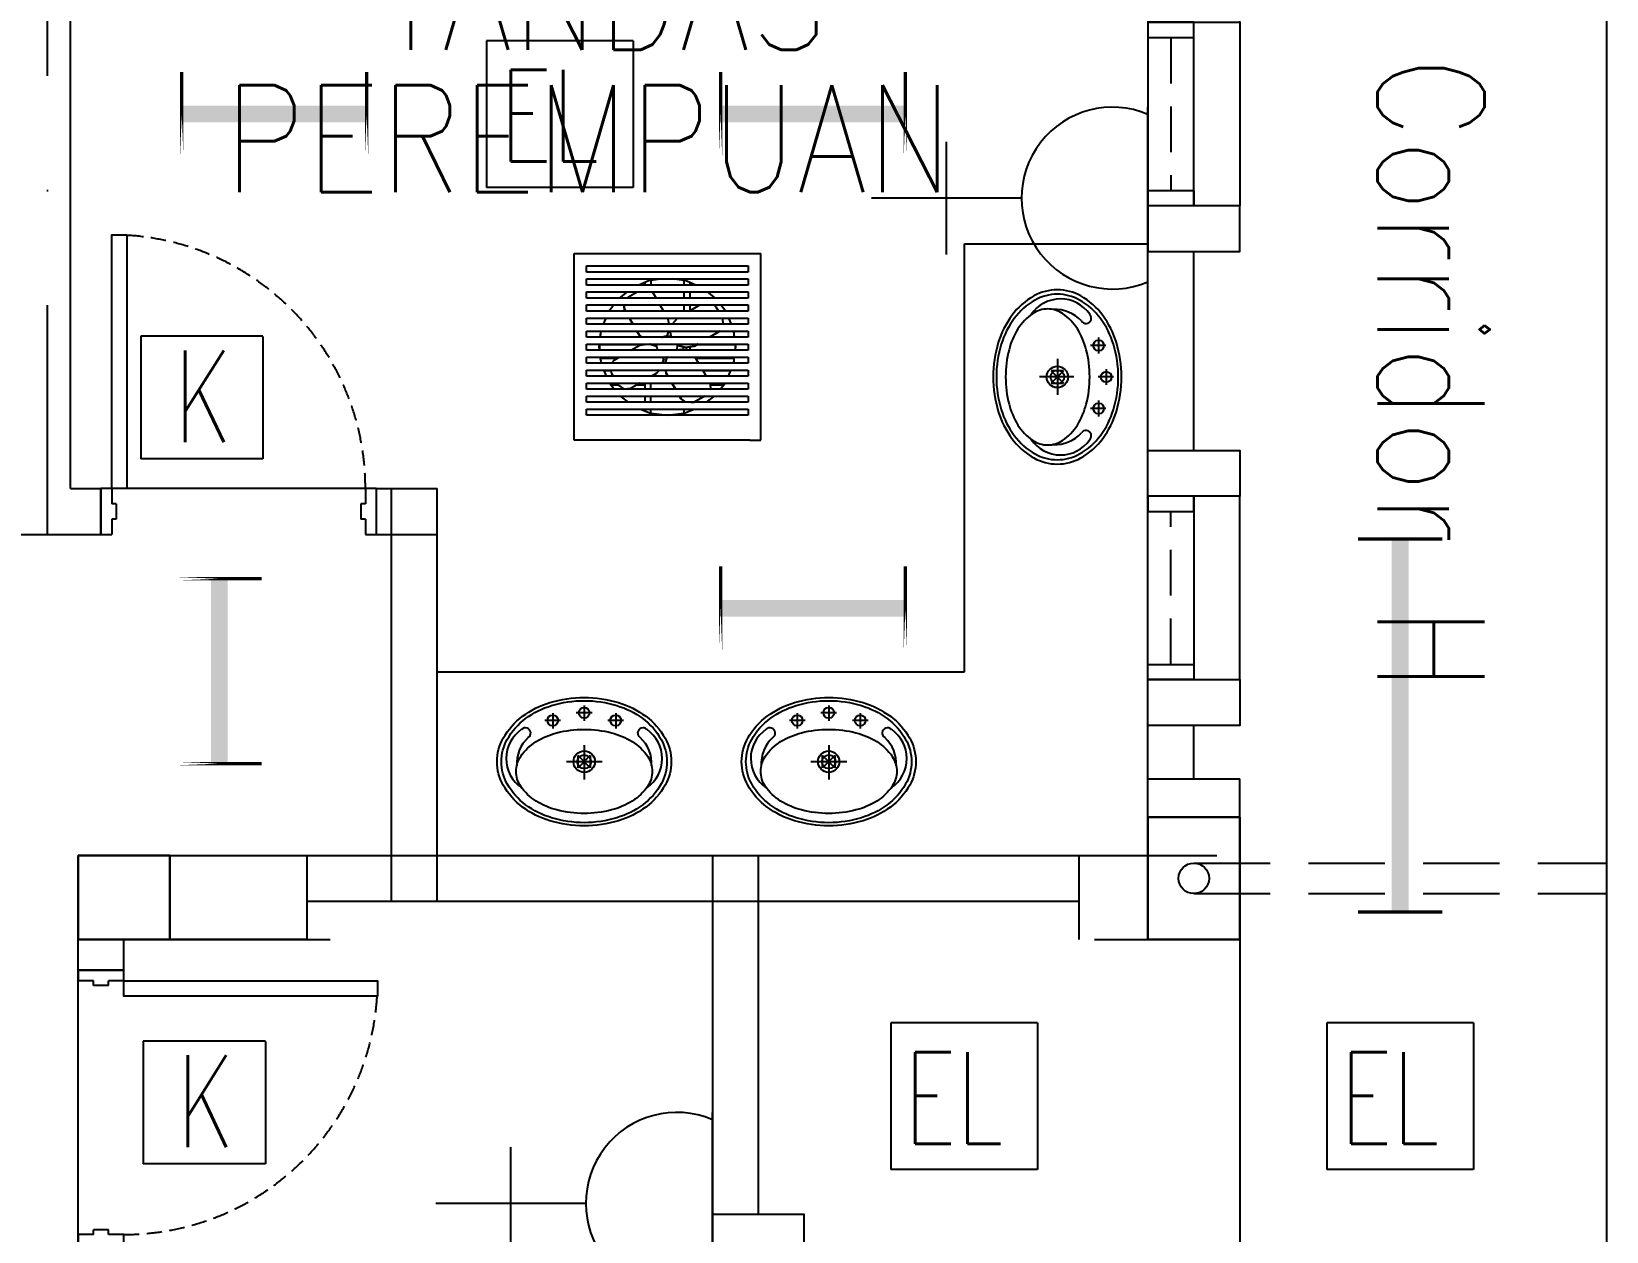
# Model space of a CAD drawing. Header units: inches. Extents: x 16928 to 514628, y -1471 to 241387.
# Drawn here: x 66911 to 72064, y 31530 to 35455 of the extents above; entities that cross this region are included whole.
import ezdxf
from ezdxf.enums import TextEntityAlignment as Align

# ---------------------------------------------------------------- set-up
doc = ezdxf.new("R2010")
doc.units = ezdxf.units.IN
doc.header["$MEASUREMENT"] = 0
for name, pattern in [('CENTER2', [1.125, 0.75, -0.125, 0.125, -0.125]), ('DASHDOT', [1, 0.5, -0.25, 0, -0.25]), ('DASHED', [0.75, 0.5, -0.25]), ('HIDDEN', [0.375, 0.25, -0.125])]:
    doc.linetypes.add(name, pattern=pattern)
doc.layers.add('COLUMN', color=8, linetype='Continuous', lineweight=30)
doc.layers.add('t3', color=8, linetype='Continuous', lineweight=25)
for name, color, linetype in [('DOOR', 2, 'Continuous'), ('DOWNPIPE', 8, 'Continuous'), ('dxt_text', 4, 'Continuous'), ('Edges', 7, 'Continuous'), ('ELECT', 6, 'Continuous'), ('FITTING', 8, 'Continuous'), ('GRID', 8, 'CENTER2'), ('LW', 2, 'Continuous'), ('LWALL', 8, 'Continuous'), ('ORIGIN', 8, 'Continuous'), ('SAN', 8, 'Continuous'), ('TB', 8, 'Continuous'), ('WALL', 1, 'Continuous'), ('WIN', 9, 'Continuous')]:
    doc.layers.add(name, color=color, linetype=linetype)
doc.styles.add('LAILA', font='romans.shx', dxfattribs={"width": 0.85})
doc.styles.add('ROMANS', font='ROMANS', dxfattribs={"width": 0.7})

# ---------------------------------------------------------------- blocks, each defined once
blk = doc.blocks.new('Dp900')
at = {"layer": 'DOOR', "color": 4}
for p, q in [((35, 150), (0, 150)), ((35, 150), (35, 100)), ((900, 150), (865, 150)), ((865, 150), (865, 100)), ((50, 100), (35, 100)), ((50, 100), (50, 50)), ((850, 100), (850, 50)), ((865, 100), (850, 100)), ((0, 0), (35, 0)), ((50, 50), (35, 50)), ((35, 50), (35, 0)), ((865, 50), (850, 50)), ((865, 50), (865, 0)), ((865, 0), (900, 0))]:
    blk.add_line(p, q, dxfattribs=at)
at = {"layer": 'DOOR', "color": 1}
for p, q in [((0, 150), (0, 0)), ((0, 150), (0, 0)), ((900, 150), (900, 0)), ((900, 150), (900, 0))]:
    blk.add_line(p, q, dxfattribs=at)
at = {"layer": 'DOOR'}
blk.add_lwpolyline([(35, 150), (35, 980), (85, 980), (85, 150)], close=True, dxfattribs=at)
at = {"layer": 'DOOR', "color": 9, "linetype": 'DASHED', "ltscale": 100}
blk.add_arc((35, 150), 830, 360, 86.5464, dxfattribs=at)
blk = doc.blocks.new('W22')
at = {"layer": 'LW', "color": 2}
blk.add_line((-2456199, -908620.8), (-2456199, -908020.8), dxfattribs=at)
at = {"layer": 'WALL'}
for points in [[(-2456499, -908020.8), (-2456499, -907870.8), (-2456199, -907870.8), (-2456199, -908020.8)], [(-2456499, -908770.8), (-2456499, -908620.8), (-2456199, -908620.8), (-2456199, -908770.8)]]:
    blk.add_lwpolyline(points, close=True, dxfattribs=at)
at = {"layer": 'WIN', "linetype": 'HIDDEN', "ltscale": 600}
blk.add_line((-2456424, -908570.8), (-2456424, -908070.8), dxfattribs=at)
at = {"layer": 'WIN'}
blk.add_line((-2456499, -908570.8), (-2456349, -908570.8), dxfattribs=at)
blk.add_lwpolyline([(-2456349, -908020.8), (-2456349, -908620.8), (-2456499, -908620.8), (-2456499, -908020.8)], dxfattribs=at)
blk.add_lwpolyline([(-2456349, -908070.8), (-2456349, -908020.8), (-2456499, -908020.8), (-2456499, -908070.8)], close=True, dxfattribs=at)
blk = doc.blocks.new('ZPO')
at = {"layer": 'ORIGIN'}
for p, q in [((-20, 20), (-20, -20)), ((-20, 20), (20, -20)), ((-20, -20), (20, 20)), ((20, -20), (20, 20))]:
    blk.add_line(p, q, dxfattribs=at)
blk = doc.blocks.new('1 X 8W EL')
at = {"layer": 'ELECT', "color": 6}
for p, q in [((-240, 240), (-240, -240)), ((240, 240), (-240, 240)), ((240, 240), (240, -240)), ((240, -240), (-240, -240))]:
    blk.add_line(p, q, dxfattribs=at)
at = {"layer": 'ELECT', "color": 6, "style": 'ROMANS', "width": 0.7}
blk.add_text('EL', height=300, dxfattribs=at).set_placement((-196.2, -155.6))
blk = doc.blocks.new('YBC 1X36')
at = {"layer": 'FITTING', "color": 3}
for points, const_width in [([(-610, 137.6), (-610, -137.6)], 10.9), ([(610, 137.6), (610, -137.6)], 10.9), ([(-610, 0), (610, 0)], 54.6)]:
    blk.add_lwpolyline(points, dxfattribs=dict(at, const_width=const_width))
blk = doc.blocks.new('YBC 1X18')
at = {"layer": 'FITTING', "color": 3, "const_width": 10.9}
for points in [[(-305, -137.6), (-305, 137.6)], [(299.7, -137.6), (299.7, 137.6)]]:
    blk.add_lwpolyline(points, close=True, dxfattribs=at)
at = {"layer": 'FITTING', "color": 3, "const_width": 54.6}
blk.add_lwpolyline([(305, 0), (-305, 0)], dxfattribs=at)
blk = doc.blocks.new('1 X 8W KELUAR')
at = {"layer": 'ELECT', "color": 5}
for p, q in [((-160, 161), (-160, -240)), ((240, 161), (-160, 161)), ((240, 160), (240, -240)), ((240, -240), (-160, -240))]:
    blk.add_line(p, q, dxfattribs=at)
at = {"layer": 'ELECT', "color": 5, "style": 'ROMANS', "width": 0.7}
blk.add_text('K', height=300, dxfattribs=at).set_placement((-50.3, -185.3))
blk = doc.blocks.new('Exhaust Fan 8-Inch fr')
at = {"layer": 'Edges'}
for p, q in [((-5.906, 7.267), (5.906, 7.267)), ((-5.906, -4.544), (-5.906, 7.267)), ((5.906, -4.544), (5.906, 7.267)), ((-5.118, 6.081), (-5.118, 6.475)), ((-5.118, 6.475), (5.118, 6.475)), ((5.118, 6.081), (-5.118, 6.081)), ((5.118, 6.475), (5.118, 6.081)), ((-5.118, 5.258), (-5.118, 5.651)), ((-5.118, 5.651), (-0.309, 5.651)), ((-1.813, 5.258), (-5.118, 5.258)), ((-1.427, 5.418), (-1.813, 5.258)), ((-1.427, 5.258), (-1.813, 5.258)), ((-1.121, 5.545), (-1.427, 5.418)), ((-1.427, 5.418), (-1.427, 5.258)), ((-1.034, 5.258), (-1.427, 5.258)), ((-1.034, 5.556), (-1.121, 5.545)), ((-0.309, 5.651), (-1.034, 5.556)), ((-1.034, 5.556), (-1.034, 5.258)), ((1.034, 5.258), (-1.034, 5.258)), ((-0.309, 5.651), (0.309, 5.651)), ((1.034, 5.556), (0.309, 5.651)), ((0.309, 5.651), (5.118, 5.651)), ((1.034, 5.556), (1.034, 5.258)), ((1.121, 5.545), (1.034, 5.556)), ((1.427, 5.258), (1.034, 5.258)), ((1.427, 5.418), (1.121, 5.545)), ((1.427, 5.418), (1.427, 5.258)), ((1.813, 5.258), (1.427, 5.418)), ((1.813, 5.258), (1.427, 5.258)), ((5.118, 5.258), (1.813, 5.258)), ((5.118, 5.651), (5.118, 5.258)), ((-5.118, 4.434), (-5.118, 4.828)), ((-5.118, 4.828), (-2.535, 4.828)), ((-3.049, 4.434), (-5.118, 4.434)), ((-5.118, 3.611), (-5.118, 4.004)), ((-5.118, 4.004), (-3.384, 4.004)), ((-3.384, 4.004), (-3.686, 3.611)), ((-3.384, 4.004), (-2.749, 4.004)), ((-2.535, 4.828), (-3.049, 4.434)), ((-2.516, 4.434), (-3.049, 4.434)), ((-2.711, 3.714), (-2.749, 4.004)), ((-2.749, 4.004), (-2.736, 4.004)), ((-2.699, 3.72), (-2.736, 4.004)), ((-2.736, 4.004), (-0.467, 4.004)), ((-2.535, 4.828), (-1.91, 4.828)), ((-2.516, 4.434), (-2.464, 4.508)), ((-2.509, 4.434), (-2.516, 4.434)), ((-2.509, 4.434), (-2.452, 4.515)), ((-0.715, 4.434), (-2.509, 4.434)), ((-2.452, 4.515), (-2.464, 4.508)), ((-2.452, 4.515), (-1.91, 4.828)), ((-1.91, 4.828), (-0.993, 4.828)), ((-0.902, 4.758), (-0.993, 4.828)), ((-0.993, 4.828), (1.034, 4.828)), ((-0.902, 4.758), (-0.715, 4.434)), ((1.034, 4.434), (-0.715, 4.434)), ((-0.467, 4.004), (-0.24, 3.611)), ((-0.467, 4.004), (1.034, 4.004)), ((1.034, 4.828), (1.034, 4.434)), ((1.034, 4.828), (1.427, 4.828)), ((1.427, 4.434), (1.034, 4.434)), ((1.034, 4.004), (1.034, 3.611)), ((1.034, 4.004), (1.427, 4.004)), ((1.427, 4.828), (1.427, 4.434)), ((1.427, 4.828), (2.535, 4.828)), ((3.049, 4.434), (1.427, 4.434)), ((1.427, 4.004), (1.427, 3.644)), ((1.427, 3.644), (2.052, 4.004)), ((1.427, 4.004), (2.052, 4.004)), ((2.052, 4.004), (2.917, 4.004)), ((3.049, 4.434), (2.535, 4.828)), ((2.535, 4.828), (5.118, 4.828)), ((2.917, 4.004), (3.078, 3.892)), ((2.917, 4.004), (3.384, 4.004)), ((5.118, 4.434), (3.049, 4.434)), ((3.686, 3.611), (3.384, 4.004)), ((3.384, 4.004), (5.118, 4.004)), ((5.118, 4.828), (5.118, 4.434)), ((5.118, 4.004), (5.118, 3.611)), ((-3.686, 3.611), (-5.118, 3.611)), ((-5.118, 2.787), (-5.118, 3.181)), ((-5.118, 3.181), (-3.894, 3.181)), ((-3.894, 3.181), (-4.057, 2.787)), ((-3.894, 3.181), (-2.403, 3.181)), ((-2.652, 3.611), (-3.686, 3.611)), ((-2.699, 3.72), (-2.711, 3.714)), ((-2.652, 3.611), (-2.711, 3.714)), ((-2.636, 3.611), (-2.699, 3.72)), ((-2.636, 3.611), (-2.652, 3.611)), ((-0.24, 3.611), (-2.636, 3.611)), ((-2.176, 2.787), (-2.403, 3.181)), ((-2.403, 3.181), (-2.388, 3.181)), ((-2.16, 2.787), (-2.388, 3.181)), ((-2.388, 3.181), (0.009, 3.181)), ((1.034, 3.611), (-0.24, 3.611)), ((0.009, 3.181), (0.04, 3.126)), ((0.009, 3.181), (0.639, 3.181)), ((0.04, 3.126), (0.098, 2.787)), ((0.639, 3.181), (0.313, 2.787)), ((0.639, 3.181), (3.488, 3.181)), ((1.37, 3.611), (1.034, 3.611)), ((1.37, 3.611), (1.427, 3.644)), ((3.24, 3.611), (1.37, 3.611)), ((3.078, 3.892), (3.24, 3.611)), ((3.686, 3.611), (3.24, 3.611)), ((3.488, 3.181), (3.505, 3.152)), ((3.488, 3.181), (3.894, 3.181)), ((3.537, 2.787), (3.505, 3.152)), ((3.505, 3.152), (3.512, 3.141)), ((3.543, 2.787), (3.512, 3.141)), ((5.118, 3.611), (3.686, 3.611)), ((4.057, 2.787), (3.894, 3.181)), ((3.894, 3.181), (5.118, 3.181)), ((5.118, 3.181), (5.118, 2.787)), ((-4.057, 2.787), (-5.118, 2.787)), ((-5.118, 1.964), (-5.118, 2.357)), ((-5.118, 2.357), (-4.2, 2.357)), ((-4.224, 2.174), (-4.251, 1.964)), ((-4.2, 2.357), (-4.224, 2.174)), ((-4.224, 1.964), (-4.224, 2.174)), ((-4.2, 2.357), (-1.928, 2.357)), ((-2.176, 2.787), (-4.057, 2.787)), ((-2.16, 2.787), (-2.176, 2.787)), ((0.098, 2.787), (-2.16, 2.787)), ((-1.769, 2.082), (-1.928, 2.357)), ((-1.928, 2.357), (-1.912, 2.357)), ((-1.757, 2.089), (-1.912, 2.357)), ((-1.912, 2.357), (0.067, 2.357)), ((-1.757, 2.089), (-1.769, 2.082)), ((-1.769, 2.082), (-1.626, 1.964)), ((-1.757, 2.089), (-1.606, 1.964)), ((-0.328, 1.979), (-0.169, 2.039)), ((-0.169, 2.039), (-0.052, 2.051)), ((-0.001, 2.105), (-0.052, 2.051)), ((-0.052, 2.051), (-0.001, 2.056)), ((0.067, 2.357), (-0.001, 2.105)), ((-0.001, 2.056), (0.167, 2.029)), ((0.067, 2.357), (0.195, 2.357)), ((0.313, 2.787), (0.098, 2.787)), ((0.167, 2.029), (0.249, 1.993)), ((0.195, 2.357), (0.177, 2.292)), ((0.177, 2.292), (0.249, 1.993)), ((0.195, 2.357), (3.334, 2.357)), ((3.537, 2.787), (0.313, 2.787)), ((3.321, 2.341), (2.667, 1.964)), ((3.328, 2.33), (2.695, 1.964)), ((3.321, 2.341), (3.334, 2.357)), ((3.321, 2.341), (3.328, 2.33)), ((3.328, 2.33), (3.35, 2.357)), ((3.334, 2.357), (3.35, 2.357)), ((3.35, 2.357), (4.2, 2.357)), ((3.543, 2.787), (3.537, 2.787)), ((4.057, 2.787), (3.543, 2.787)), ((5.118, 2.787), (4.057, 2.787)), ((4.201, 2.343), (4.2, 2.357)), ((4.2, 2.357), (5.118, 2.357)), ((4.201, 2.343), (4.201, 2.334)), ((4.251, 1.964), (4.201, 2.334)), ((4.201, 2.334), (4.201, 1.964)), ((5.118, 2.357), (5.118, 1.964)), ((-4.251, 1.964), (-5.118, 1.964)), ((-5.118, 1.14), (-5.118, 1.534)), ((-5.118, 1.534), (-4.308, 1.534)), ((-4.302, 1.14), (-5.118, 1.14)), ((-4.308, 1.534), (-4.331, 1.361)), ((-4.331, 1.361), (-4.302, 1.14)), ((-4.308, 1.534), (-4.291, 1.534)), ((-4.291, 1.14), (-4.302, 1.14)), ((-4.291, 1.534), (-4.291, 1.14)), ((-4.291, 1.534), (-4.224, 1.534)), ((-2.3, 1.14), (-4.291, 1.14)), ((-4.224, 1.964), (-4.251, 1.964)), ((-1.626, 1.964), (-4.224, 1.964)), ((-4.224, 1.534), (-4.224, 1.515)), ((-4.224, 1.534), (-1.427, 1.534)), ((-4.224, 1.515), (-1.431, 1.515)), ((-2.3, 1.14), (-1.742, 1.462)), ((-0.606, 1.14), (-2.3, 1.14)), ((-1.742, 1.462), (-1.431, 1.515)), ((-1.606, 1.964), (-1.626, 1.964)), ((-0.349, 1.964), (-1.606, 1.964)), ((-1.431, 1.515), (-1.427, 1.516)), ((-1.427, 1.534), (-1.427, 1.516)), ((-1.427, 1.516), (-1.32, 1.534)), ((-1.427, 1.534), (-1.32, 1.534)), ((-1.32, 1.534), (-1.142, 1.534)), ((-1.142, 1.534), (-1.099, 1.522)), ((-1.142, 1.534), (-1.097, 1.534)), ((-1.097, 1.534), (-1.099, 1.522)), ((-1.099, 1.522), (-0.72, 1.422)), ((-1.097, 1.534), (-0.651, 1.534)), ((-0.72, 1.422), (-0.662, 1.366)), ((-0.668, 1.427), (-0.651, 1.534)), ((-0.662, 1.366), (-0.668, 1.427)), ((-0.651, 1.258), (-0.662, 1.366)), ((-0.651, 1.534), (0.614, 1.534)), ((-0.606, 1.14), (-0.651, 1.258)), ((0.566, 1.14), (-0.606, 1.14)), ((-0.349, 1.964), (-0.328, 1.979)), ((0.313, 1.964), (-0.349, 1.964)), ((0.249, 1.993), (0.313, 1.964)), ((2.667, 1.964), (0.313, 1.964)), ((0.602, 1.221), (0.566, 1.14)), ((0.621, 1.14), (0.566, 1.14)), ((0.629, 1.389), (0.602, 1.221)), ((0.614, 1.534), (0.619, 1.487)), ((0.614, 1.534), (1.923, 1.534)), ((0.668, 1.44), (0.619, 1.487)), ((0.619, 1.487), (0.62, 1.481)), ((0.675, 1.428), (0.62, 1.481)), ((0.62, 1.481), (0.629, 1.389)), ((0.839, 1.193), (0.621, 1.14)), ((1.033, 1.14), (0.621, 1.14)), ((1.159, 1.309), (0.668, 1.44)), ((0.668, 1.44), (0.675, 1.428)), ((1.019, 1.337), (0.675, 1.428)), ((0.994, 1.151), (0.839, 1.193)), ((0.994, 1.151), (1.019, 1.337)), ((1.033, 1.14), (0.994, 1.151)), ((1.166, 1.297), (1.019, 1.337)), ((1.201, 1.14), (1.033, 1.14)), ((1.69, 1.399), (1.159, 1.309)), ((1.159, 1.309), (1.166, 1.297)), ((1.223, 1.307), (1.166, 1.297)), ((1.223, 1.307), (1.201, 1.14)), ((1.427, 1.14), (1.201, 1.14)), ((1.427, 1.342), (1.223, 1.307)), ((1.697, 1.388), (1.427, 1.342)), ((1.427, 1.342), (1.427, 1.14)), ((4.291, 1.14), (1.427, 1.14)), ((1.923, 1.534), (1.69, 1.399)), ((1.69, 1.399), (1.697, 1.388)), ((1.917, 1.515), (1.697, 1.388)), ((1.95, 1.534), (1.917, 1.515)), ((1.917, 1.515), (4.201, 1.515)), ((1.923, 1.534), (1.95, 1.534)), ((1.95, 1.534), (4.201, 1.534)), ((2.695, 1.964), (2.667, 1.964)), ((4.201, 1.964), (2.695, 1.964)), ((4.251, 1.964), (4.201, 1.964)), ((4.201, 1.515), (4.201, 1.534)), ((4.201, 1.534), (4.291, 1.534)), ((5.118, 1.964), (4.251, 1.964)), ((4.291, 1.534), (4.291, 1.14)), ((4.291, 1.534), (4.308, 1.534)), ((4.302, 1.14), (4.291, 1.14)), ((4.302, 1.14), (4.331, 1.361)), ((5.118, 1.14), (4.302, 1.14)), ((4.331, 1.361), (4.308, 1.534)), ((4.308, 1.534), (5.118, 1.534)), ((5.118, 1.534), (5.118, 1.14)), ((-5.118, 0.317), (-5.118, 0.71)), ((-5.118, 0.71), (-4.245, 0.71)), ((-4.193, 0.317), (-5.118, 0.317)), ((-4.245, 0.71), (-4.224, 0.549)), ((-4.245, 0.71), (-3.044, 0.71)), ((-4.224, 0.646), (-3.156, 0.646)), ((-4.224, 0.549), (-4.224, 0.646)), ((-4.224, 0.549), (-4.193, 0.317)), ((-3.529, 0.317), (-4.193, 0.317)), ((-3.373, 0.52), (-3.529, 0.317)), ((-0.297, 0.317), (-3.529, 0.317)), ((-3.373, 0.52), (-3.156, 0.646)), ((-3.156, 0.646), (-3.044, 0.71)), ((-3.044, 0.71), (-0.263, 0.71)), ((-0.297, 0.317), (-0.229, 0.57)), ((-0.287, 0.317), (-0.297, 0.317)), ((-0.287, 0.317), (-0.273, 0.37)), ((-0.125, 0.317), (-0.287, 0.317)), ((-0.273, 0.37), (-0.222, 0.558)), ((-0.273, 0.37), (-0.117, 0.349)), ((-0.229, 0.57), (-0.263, 0.71)), ((-0.263, 0.71), (-0.259, 0.71)), ((-0.222, 0.558), (-0.259, 0.71)), ((-0.259, 0.71), (-0.009, 0.71)), ((-0.229, 0.57), (-0.222, 0.558)), ((-0.125, 0.317), (-0.117, 0.349)), ((-0.115, 0.317), (-0.125, 0.317)), ((-0.117, 0.349), (-0.025, 0.694)), ((-0.115, 0.317), (-0.013, 0.701)), ((1.975, 0.317), (-0.115, 0.317)), ((-0.025, 0.694), (-0.009, 0.71)), ((-0.013, 0.701), (-0.025, 0.694)), ((-0.013, 0.701), (-0.004, 0.71)), ((-0.009, 0.71), (-0.004, 0.71)), ((-0.004, 0.71), (1.747, 0.71)), ((1.747, 0.71), (1.785, 0.646)), ((1.747, 0.71), (4.245, 0.71)), ((1.785, 0.646), (4.201, 0.646)), ((1.785, 0.646), (1.975, 0.317)), ((4.193, 0.317), (1.975, 0.317)), ((4.193, 0.317), (4.201, 0.38)), ((5.118, 0.317), (4.193, 0.317)), ((4.201, 0.38), (4.245, 0.71)), ((4.201, 0.646), (4.201, 0.38)), ((4.245, 0.71), (5.118, 0.71)), ((5.118, 0.71), (5.118, 0.317)), ((-5.118, -0.507), (-5.118, -0.113)), ((-5.118, -0.113), (-4.037, -0.113)), ((-3.874, -0.507), (-5.118, -0.507)), ((-5.118, -1.33), (-5.118, -0.937)), ((-5.118, -0.937), (-3.649, -0.937)), ((-4.037, -0.113), (-4.025, -0.142)), ((-4.037, -0.113), (-3.572, -0.113)), ((-4.025, -0.142), (-3.57, -0.142)), ((-4.025, -0.142), (-3.874, -0.507)), ((-3.432, -0.507), (-3.874, -0.507)), ((-3.649, -0.937), (-3.566, -1.044)), ((-3.649, -0.937), (-3.184, -0.937)), ((-3.572, -0.113), (-3.57, -0.142)), ((-3.572, -0.113), (-0.521, -0.113)), ((-3.57, -0.142), (-3.557, -0.291)), ((-3.557, -0.291), (-3.432, -0.507)), ((-1.002, -0.507), (-3.432, -0.507)), ((-3.13, -1.03), (-3.184, -0.937)), ((-3.184, -0.937), (-1.746, -0.937)), ((-1.746, -0.937), (-2.336, -1.277)), ((-1.719, -0.937), (-1.905, -1.044)), ((-1.746, -0.937), (-1.719, -0.937)), ((-1.719, -0.937), (-1.427, -0.937)), ((-1.427, -0.937), (-1.427, -1.044)), ((-1.427, -0.937), (-1.034, -0.937)), ((-1.034, -1.33), (-1.034, -0.937)), ((-1.034, -0.937), (0.286, -0.937)), ((-0.704, -0.335), (-1.002, -0.507)), ((-0.975, -0.507), (-1.002, -0.507)), ((-0.698, -0.347), (-0.975, -0.507)), ((0.038, -0.507), (-0.975, -0.507)), ((-0.704, -0.335), (-0.521, -0.113)), ((-0.704, -0.335), (-0.698, -0.347)), ((-0.698, -0.347), (-0.504, -0.113)), ((-0.521, -0.113), (-0.504, -0.113)), ((-0.504, -0.113), (-0.102, -0.113)), ((-0.065, -0.327), (-0.102, -0.113)), ((-0.102, -0.113), (-0.089, -0.113)), ((-0.053, -0.32), (-0.089, -0.113)), ((-0.089, -0.113), (2.223, -0.113)), ((-0.053, -0.32), (-0.065, -0.327)), ((0.038, -0.507), (-0.065, -0.327)), ((0.054, -0.507), (-0.053, -0.32)), ((0.054, -0.507), (0.038, -0.507)), ((2.45, -0.507), (0.054, -0.507)), ((0.514, -1.33), (0.286, -0.937)), ((0.286, -0.937), (0.302, -0.937)), ((0.53, -1.33), (0.302, -0.937)), ((0.302, -0.937), (2.688, -0.937)), ((2.223, -0.113), (2.239, -0.142)), ((2.223, -0.113), (4.037, -0.113)), ((2.239, -0.142), (4.025, -0.142)), ((2.239, -0.142), (2.45, -0.507)), ((3.874, -0.507), (2.45, -0.507)), ((2.688, -0.937), (2.703, -1.044)), ((2.688, -0.937), (3.649, -0.937)), ((3.566, -1.044), (3.649, -0.937)), ((3.649, -0.937), (5.118, -0.937)), ((3.874, -0.507), (4.025, -0.142)), ((5.118, -0.507), (3.874, -0.507)), ((4.025, -0.142), (4.037, -0.113)), ((4.037, -0.113), (5.118, -0.113)), ((5.118, -0.113), (5.118, -0.507)), ((5.118, -0.937), (5.118, -1.33)), ((-3.347, -1.33), (-5.118, -1.33)), ((-5.118, -2.154), (-5.118, -1.76)), ((-5.118, -1.76), (-2.985, -1.76)), ((-3.566, -1.044), (-3.12, -1.044)), ((-3.566, -1.044), (-3.347, -1.33)), ((-2.711, -1.33), (-3.347, -1.33)), ((-2.708, -1.326), (-3.13, -1.03)), ((-3.13, -1.03), (-3.123, -1.042)), ((-3.12, -1.044), (-3.123, -1.042)), ((-2.711, -1.33), (-3.12, -1.044)), ((-2.985, -1.76), (-2.472, -2.154)), ((-2.985, -1.76), (-1.427, -1.76)), ((-2.705, -1.33), (-2.711, -1.33)), ((-2.336, -1.277), (-2.708, -1.326)), ((-2.708, -1.326), (-2.705, -1.33)), ((-2.645, -1.33), (-2.705, -1.33)), ((-2.329, -1.289), (-2.645, -1.33)), ((-1.427, -1.33), (-2.645, -1.33)), ((-2.336, -1.277), (-2.329, -1.289)), ((-1.905, -1.044), (-2.329, -1.289)), ((-1.905, -1.044), (-1.427, -1.044)), ((-1.427, -1.044), (-1.427, -1.33)), ((-1.034, -1.33), (-1.427, -1.33)), ((-1.427, -1.76), (-1.427, -2.154)), ((-1.427, -1.76), (-1.034, -1.76)), ((0.514, -1.33), (-1.034, -1.33)), ((-1.034, -2.154), (-1.034, -1.76)), ((-1.034, -1.76), (0.762, -1.76)), ((0.53, -1.33), (0.514, -1.33)), ((2.704, -1.33), (0.53, -1.33)), ((0.877, -1.959), (0.762, -1.76)), ((0.762, -1.76), (0.778, -1.76)), ((0.888, -1.952), (0.778, -1.76)), ((0.778, -1.76), (2.35, -1.76)), ((0.888, -1.952), (0.877, -1.959)), ((0.877, -1.959), (1.034, -2.079)), ((0.888, -1.952), (1.152, -2.154)), ((2.35, -1.76), (1.699, -2.135)), ((2.35, -1.76), (2.985, -1.76)), ((2.472, -2.154), (2.985, -1.76)), ((2.703, -1.044), (3.566, -1.044)), ((2.703, -1.044), (2.734, -1.286)), ((2.734, -1.286), (2.704, -1.33)), ((3.347, -1.33), (2.704, -1.33)), ((2.985, -1.76), (5.118, -1.76)), ((3.347, -1.33), (3.566, -1.044)), ((5.118, -1.33), (3.347, -1.33)), ((5.118, -1.76), (5.118, -2.154)), ((-2.472, -2.154), (-5.118, -2.154)), ((-5.118, -2.977), (-5.118, -2.583)), ((-5.118, -2.583), (-1.696, -2.583)), ((5.118, -2.977), (-5.118, -2.977)), ((-1.427, -2.154), (-2.472, -2.154)), ((-1.696, -2.583), (-1.427, -2.695)), ((-1.696, -2.583), (-1.427, -2.583)), ((-1.034, -2.154), (-1.427, -2.154)), ((-1.427, -2.583), (-1.427, -2.695)), ((-1.427, -2.583), (-1.034, -2.583)), ((-1.427, -2.695), (-1.121, -2.822)), ((-1.121, -2.822), (-1.034, -2.833)), ((1.034, -2.154), (-1.034, -2.154)), ((-1.034, -2.833), (-1.034, -2.583)), ((-1.034, -2.583), (1.034, -2.583)), ((-1.034, -2.833), (0, -2.969)), ((0, -2.969), (1.034, -2.833)), ((1.034, -2.079), (1.034, -2.154)), ((1.034, -2.079), (1.131, -2.154)), ((1.131, -2.154), (1.034, -2.154)), ((1.034, -2.583), (1.034, -2.833)), ((1.034, -2.583), (1.427, -2.583)), ((1.034, -2.833), (1.121, -2.822)), ((1.121, -2.822), (1.427, -2.695)), ((1.152, -2.154), (1.131, -2.154)), ((1.489, -2.154), (1.152, -2.154)), ((1.427, -2.583), (1.427, -2.695)), ((1.427, -2.695), (1.696, -2.583)), ((1.427, -2.583), (1.696, -2.583)), ((1.489, -2.154), (1.699, -2.135)), ((1.556, -2.154), (1.489, -2.154)), ((1.556, -2.154), (1.688, -2.142)), ((2.472, -2.154), (1.556, -2.154)), ((1.699, -2.135), (1.688, -2.142)), ((1.696, -2.583), (5.118, -2.583)), ((5.118, -2.154), (2.472, -2.154)), ((5.118, -2.583), (5.118, -2.977)), ((5.21, -4.544), (-5.906, -4.544)), ((5.21, -4.544), (5.724, -4.544)), ((5.724, -4.544), (5.906, -4.544))]:
    blk.add_line(p, q, dxfattribs=at)
blk = doc.blocks.new('Exhaust Fan 15TGQZ')
at = {"xscale": 51.69785126039847, "yscale": 51.69785126039847, "zscale": 51.69785126039847}
blk.add_blockref('Exhaust Fan 8-Inch fr', (-310.2, -400.5), dxfattribs=at)
blk = doc.blocks.new('13A SSO 300mm')
at = {"layer": 'ELECT', "color": 6}
for p, q in [((0, 413.8), (0, 904.4)), ((-184, 659.1), (184, 659.1)), ((-297.4, 0), (297.4, 0))]:
    blk.add_line(p, q, dxfattribs=at)
blk.add_arc((0, 116.3), 297.4, 336.9763, 203.0237, dxfattribs=at)

msp = doc.modelspace()

# ---------------------------------------------------------------- linework, layer by layer
at = {"layer": 'COLUMN'}
for points in [[(70863.6, 32885.5), (70563.6, 32885.5), (70563.6, 32485.5), (70863.6, 32485.5)], [(67063.6, 32760.5), (67363.6, 32760.5), (67363.6, 32485.5), (67063.6, 32485.5)], [(67063.6, 32760.5), (67363.6, 32760.5), (67363.6, 32485.5), (67063.6, 32485.5)]]:
    msp.add_lwpolyline(points, close=True, dxfattribs=at)
at = {"layer": 'DOWNPIPE', "linetype": 'HIDDEN', "ltscale": 1000}
for p, q in [((70713.6, 32735.5), (72063.6, 32735.5)), ((70713.6, 32635.5), (72063.6, 32635.5))]:
    msp.add_line(p, q, dxfattribs=at)
at = {"layer": 'DOWNPIPE'}
msp.add_circle((70713.6, 32685.5), 50, dxfattribs=at)
at = {"layer": 'dxt_text'}
msp.add_line((70863.6, 32485.5), (70863.6, 31335.5), dxfattribs=at)
at = {"layer": 'GRID', "linetype": 'DASHDOT', "ltscale": 1500}
msp.add_line((66963.6, 33810.5), (66963.6, 38120), dxfattribs=at)
at = {"layer": 'LW'}
for p, q in [((72063.6, 39110.5), (72063.6, 31335.5)), ((68038.6, 33960.5), (67138.6, 33960.5)), ((67063.6, 31485.5), (67063.6, 32385.5))]:
    msp.add_line(p, q, dxfattribs=at)
at = {"layer": 'LWALL'}
for p, q in [((69963.6, 34760.5), (70563.6, 34760.5)), ((69963.6, 33360.5), (69963.6, 34760.5)), ((68238.6, 33360.5), (69963.6, 33360.5))]:
    msp.add_line(p, q, dxfattribs=at)
at = {"layer": 'SAN'}
for p, q in [((70426.1, 34428.5), (70376.1, 34428.5)), ((70402.1, 34454.2), (70402.1, 34402.7)), ((70267.1, 34384.8), (70267.1, 34267.3)), ((70321.3, 34325.5), (70209.1, 34325.5)), ((70451.1, 34325.5), (70401.1, 34325.5)), ((70427.1, 34351.2), (70427.1, 34299.7)), ((70426.1, 34222.5), (70376.1, 34222.5)), ((70402.1, 34248.2), (70402.1, 34196.7)), ((68719.3, 33251.1), (68719.3, 33201.1)), ((69519.3, 33251.1), (69519.3, 33201.1)), ((68642, 33202.1), (68590.5, 33202.1)), ((68616.3, 33226.1), (68616.3, 33176.1)), ((68745, 33227.1), (68693.5, 33227.1)), ((68848, 33202.1), (68796.5, 33202.1)), ((68822.3, 33226.1), (68822.3, 33176.1)), ((69442, 33202.1), (69390.5, 33202.1)), ((69416.3, 33226.1), (69416.3, 33176.1)), ((69545, 33227.1), (69493.5, 33227.1)), ((69648, 33202.1), (69596.5, 33202.1)), ((69622.3, 33226.1), (69622.3, 33176.1)), ((68719.3, 33121.3), (68719.3, 33009.1)), ((69519.3, 33121.3), (69519.3, 33009.1)), ((68778.6, 33067.1), (68661.1, 33067.1)), ((69578.6, 33067.1), (69461.1, 33067.1))]:
    msp.add_line(p, q, dxfattribs=at)
for points in [[(70267.1, 34610.5, 0.128734), (70190.3, 34590.4, 0.10631), (70118.6, 34527, 0.084902), (70073.9, 34438, 0.074193), (70057.1, 34325.5, 0.074193), (70073.9, 34212.9, 0.084902), (70118.6, 34124, 0.10631), (70190.3, 34060.6, 0.128734), (70267.1, 34040.5, 0.128734), (70343.9, 34060.6, 0.10631), (70415.6, 34124, 0.084902), (70460.3, 34212.9, 0.074193), (70477.1, 34325.5, 0.074193), (70460.3, 34438, 0.084902), (70415.6, 34527, 0.10631), (70343.9, 34590.4, 0.128734)], [(70267.1, 34596.2, 0.128734), (70194.1, 34577.1, 0.10631), (70126.1, 34516.9, 0.084902), (70083.6, 34432.4, 0.074193), (70067.6, 34325.5, 0.074193), (70083.6, 34218.6, 0.084902), (70126.1, 34134, 0.10631), (70194.1, 34073.8, 0.128734), (70267.1, 34054.7, 0.128734), (70340.1, 34073.8, 0.10631), (70408.2, 34134, 0.084902), (70450.7, 34218.6, 0.074193), (70466.6, 34325.5, 0.074193), (70450.7, 34432.4, 0.084902), (70408.2, 34516.9, 0.10631), (70340.1, 34577.1, 0.128734)], [(70235.4, 34548, 0.148706), (70186.7, 34533.2, 0.107099), (70138.2, 34482.8, 0.07588), (70109.1, 34414.5, 0.062731), (70097.9, 34325.5, 0.062731), (70109.1, 34236.5, 0.07588), (70138.2, 34168.1, 0.107099), (70186.7, 34117.8, 0.148706), (70235.4, 34103, 0.148706), (70284.1, 34117.8, 0.107099), (70332.6, 34168.1, 0.07588), (70361.7, 34236.5, 0.062731), (70372.9, 34325.5, 0.062731), (70361.7, 34414.5, 0.07588), (70332.6, 34482.8, 0.107099), (70284.1, 34533.2, 0.148706)], [(69004.3, 33067.1, -0.128734), (68984.2, 32990.3, -0.10631), (68920.8, 32918.6, -0.084902), (68831.8, 32873.9, -0.074193), (68719.3, 32857.1, -0.074193), (68606.8, 32873.9, -0.084902), (68517.8, 32918.6, -0.10631), (68454.4, 32990.3, -0.128734), (68434.3, 33067.1, -0.128734), (68454.4, 33143.9, -0.10631), (68517.8, 33215.6, -0.084902), (68606.8, 33260.3, -0.074193), (68719.3, 33277.1, -0.074193), (68831.8, 33260.3, -0.084902), (68920.8, 33215.6, -0.10631), (68984.2, 33143.9, -0.128734)], [(68990, 33067.1, -0.128734), (68970.9, 32994.1, -0.10631), (68910.7, 32926.1, -0.084902), (68826.2, 32883.6, -0.074193), (68719.3, 32867.6, -0.074193), (68612.4, 32883.6, -0.084902), (68527.8, 32926.1, -0.10631), (68467.6, 32994.1, -0.128734), (68448.5, 33067.1, -0.128734), (68467.6, 33140.1, -0.10631), (68527.8, 33208.2, -0.084902), (68612.4, 33250.7, -0.074193), (68719.3, 33266.6, -0.074193), (68826.2, 33250.7, -0.084902), (68910.7, 33208.2, -0.10631), (68970.9, 33140.1, -0.128734)], [(69804.3, 33067.1, -0.128734), (69784.2, 32990.3, -0.10631), (69720.8, 32918.6, -0.084902), (69631.8, 32873.9, -0.074193), (69519.3, 32857.1, -0.074193), (69406.8, 32873.9, -0.084902), (69317.8, 32918.6, -0.10631), (69254.4, 32990.3, -0.128734), (69234.3, 33067.1, -0.128734), (69254.4, 33143.9, -0.10631), (69317.8, 33215.6, -0.084902), (69406.8, 33260.3, -0.074193), (69519.3, 33277.1, -0.074193), (69631.8, 33260.3, -0.084902), (69720.8, 33215.6, -0.10631), (69784.2, 33143.9, -0.128734)], [(69790, 33067.1, -0.128734), (69770.9, 32994.1, -0.10631), (69710.7, 32926.1, -0.084902), (69626.2, 32883.6, -0.074193), (69519.3, 32867.6, -0.074193), (69412.4, 32883.6, -0.084902), (69327.8, 32926.1, -0.10631), (69267.6, 32994.1, -0.128734), (69248.5, 33067.1, -0.128734), (69267.6, 33140.1, -0.10631), (69327.8, 33208.2, -0.084902), (69412.4, 33250.7, -0.074193), (69519.3, 33266.6, -0.074193), (69626.2, 33250.7, -0.084902), (69710.7, 33208.2, -0.10631), (69770.9, 33140.1, -0.128734)], [(68941.8, 33035.4, -0.148706), (68927, 32986.7, -0.107099), (68876.6, 32938.2, -0.07588), (68808.3, 32909.1, -0.062731), (68719.3, 32897.9, -0.062731), (68630.3, 32909.1, -0.07588), (68562, 32938.2, -0.107099), (68511.6, 32986.7, -0.148706), (68496.8, 33035.4, -0.148706), (68511.6, 33084.1, -0.107099), (68562, 33132.6, -0.07588), (68630.3, 33161.7, -0.062731), (68719.3, 33172.9, -0.062731), (68808.3, 33161.7, -0.07588), (68876.6, 33132.6, -0.107099), (68927, 33084.1, -0.148706)], [(69741.8, 33035.4, -0.148706), (69727, 32986.7, -0.107099), (69676.6, 32938.2, -0.07588), (69608.3, 32909.1, -0.062731), (69519.3, 32897.9, -0.062731), (69430.3, 32909.1, -0.07588), (69362, 32938.2, -0.107099), (69311.6, 32986.7, -0.148706), (69296.8, 33035.4, -0.148706), (69311.6, 33084.1, -0.107099), (69362, 33132.6, -0.07588), (69430.3, 33161.7, -0.062731), (69519.3, 33172.9, -0.062731), (69608.3, 33161.7, -0.07588), (69676.6, 33132.6, -0.107099), (69727, 33084.1, -0.148706)]]:
    msp.add_lwpolyline(points, format="xyb", close=True, dxfattribs=at)
for centre, radius in [((70402.1, 34428.5), 17.5), ((70267.1, 34325.5), 35), ((70267.1, 34325.5), 22.5), ((70427.1, 34325.5), 17.5), ((70402.1, 34222.5), 17.5), ((68719.3, 33227.1), 17.5), ((69519.3, 33227.1), 17.5), ((68616.3, 33202.1), 17.5), ((68822.3, 33202.1), 17.5), ((69416.3, 33202.1), 17.5), ((69622.3, 33202.1), 17.5), ((68719.3, 33067.1), 35), ((68719.3, 33067.1), 22.5), ((69519.3, 33067.1), 35), ((69519.3, 33067.1), 22.5)]:
    msp.add_circle(centre, radius, dxfattribs=at)
for centre, radius, start, end in [((70277.6, 34465.2), 115.5, 34.3843, 145.9122), ((70260.9, 34431.6), 114.6, 42.2084, 93.6092), ((70360.7, 34517.8), 17.5, 211.6026, 45.863), ((70277.6, 34185.8), 115.5, 214.0878, 325.6157), ((70260.9, 34219.3), 114.6, 266.3908, 317.7916), ((70360.7, 34133.1), 17.5, 314.137, 148.3974), ((68579.6, 33077.6), 115.5, 124.3843, 235.9122), ((68613.1, 33060.9), 114.6, 132.2084, 183.6092), ((68526.9, 33160.7), 17.5, 301.6026, 135.863), ((68911.6, 33160.7), 17.5, 44.137, 238.3974), ((68825.5, 33060.9), 114.6, 356.3908, 47.7916), ((68859, 33077.6), 115.5, 304.0878, 55.6157), ((69379.6, 33077.6), 115.5, 124.3843, 235.9122), ((69413.1, 33060.9), 114.6, 132.2084, 183.6092), ((69326.9, 33160.7), 17.5, 301.6026, 135.863), ((69711.6, 33160.7), 17.5, 44.137, 238.3974), ((69625.5, 33060.9), 114.6, 356.3908, 47.7916), ((69659, 33077.6), 115.5, 304.0878, 55.6157)]:
    msp.add_arc(centre, radius, start, end, dxfattribs=at)
at = {"layer": 'WALL'}
for p, q in [((67038.6, 33960.5), (67038.6, 37760.5)), ((70563.6, 33935.5), (70563.6, 34885.5)), ((70713.6, 34085.5), (70713.6, 34735.5)), ((67038.6, 33960.5), (67138.6, 33960.5)), ((67138.6, 33810.5), (67138.6, 33960.5)), ((68038.6, 33960.5), (68038.6, 33810.5)), ((68038.6, 33960.5), (68238.6, 33960.5)), ((68088.6, 32610.5), (68088.6, 33960.5)), ((68238.6, 32610.5), (68238.6, 33960.5)), ((66788.6, 33810.5), (67138.6, 33810.5)), ((68038.6, 33810.5), (68238.6, 33810.5)), ((70563.6, 32760.5), (70563.6, 33335.5)), ((70713.6, 33010.5), (70713.6, 33185.5)), ((70563.6, 33010.5), (70863.6, 33010.5)), ((70863.6, 32885.5), (70863.6, 33010.5)), ((67363.6, 32760.5), (70788.6, 32760.5)), ((67813.6, 32485.5), (67813.6, 32760.5)), ((67813.6, 32485.5), (67813.6, 32760.5)), ((69138.6, 32760.5), (69138.6, 31585.5)), ((69288.6, 32760.5), (69288.6, 31585.5)), ((70338.6, 32485.5), (70338.6, 32760.5)), ((67363.6, 32635.5), (67363.6, 32485.5)), ((67363.6, 32635.5), (67363.6, 32485.5)), ((67813.6, 32610.5), (70338.6, 32610.5)), ((67063.6, 32385.5), (67063.6, 32485.5)), ((67213.6, 32385.5), (67213.6, 32485.5)), ((67813.6, 32485.5), (67288.6, 32485.5)), ((67813.6, 32485.5), (67288.6, 32485.5)), ((67363.6, 32485.5), (67888.6, 32485.5)), ((70388.6, 32485.5), (70788.6, 32485.5)), ((70388.6, 32485.5), (70863.6, 32485.5)), ((67063.6, 32385.5), (67213.6, 32385.5))]:
    msp.add_line(p, q, dxfattribs=at)
msp.add_lwpolyline([(69138.6, 31585.5), (69138.6, 31435.5), (69438.6, 31435.5), (69438.6, 31585.5)], close=True, dxfattribs=at)
at = {"layer": 'WIN'}
msp.add_line((67363.6, 32485.5), (67363.6, 32760.5), dxfattribs=at)
msp.add_line((67363.6, 32485.5), (67363.6, 32760.5), dxfattribs=at)

# ---------------------------------------------------------------- block references
msp.add_blockref('Exhaust Fan 15TGQZ', (69301.5, 34754.4))
at = {"layer": 'DOOR'}
msp.add_blockref('Dp900', (67138.6, 33810.5), dxfattribs=at)
at = {"layer": 'DOOR', "rotation": 270}
msp.add_blockref('Dp900', (67063.6, 32385.5), dxfattribs=at)
at = {"layer": 'dxt_text'}
for name, p in [('1 X 8W EL', (68639.6, 35185.5)), ('YBC 1X18', (67707.8, 35185.5)), ('YBC 1X18', (69470.3, 35185.5)), ('1 X 8W KELUAR', (67428.5, 34297.4)), ('YBC 1X18', (69470.3, 33568.8)), ('1 X 8W EL', (69962.2, 31973)), ('1 X 8W EL', (71388.6, 31973)), ('1 X 8W KELUAR', (67436.8, 31992))]:
    msp.add_blockref(name, p, dxfattribs=at)
at = {"layer": 'dxt_text', "rotation": 270}
for name, p in [('YBC 1X36', (71388.6, 33185.5)), ('YBC 1X18', (67526.1, 33360.5))]:
    msp.add_blockref(name, p, dxfattribs=at)
at = {"layer": 'SAN', "rotation": 270}
msp.add_blockref('ZPO', (70267.1, 34325.5), dxfattribs=at)
at = {"layer": 'SAN', "extrusion": (0, 0, -1), "zscale": -1}
for p in [(-68719.3, 33067.1), (-69519.3, 33067.1)]:
    msp.add_blockref('ZPO', p, dxfattribs=at)
at = {"layer": 'TB', "color": 6, "linetype": 'Continuous', "rotation": 90}
for p in [(70563.6, 34910.5), (69138.6, 31622.4)]:
    msp.add_blockref('13A SSO 300mm', p, dxfattribs=at)
at = {"layer": 'WIN', "xscale": -1, "rotation": 180}
msp.add_blockref('W22', (2527062.6, -873135.3), dxfattribs=at)
at = {"layer": 'WIN'}
msp.add_blockref('W22', (2527062.6, 941956.2), dxfattribs=at)

# ---------------------------------------------------------------- texts
at = {"layer": 'LW', "insert": (71664.9, 35373.3), "char_height": 350, "attachment_point": 1, "rotation": 270, "style": 'LAILA'}
msp.add_mtext_dynamic_manual_height_columns('Corridor H', width=3371.89, gutter_width=1750, heights=[0], dxfattribs=at)
at = {"layer": 't3', "style": 'LAILA', "width": 0.85}
for s, p in [('TANDAS', (68049.9, 35746)), ('PEREMPUAN', (67540.6, 35279.6))]:
    msp.add_text(s, height=350, dxfattribs=at).set_placement(p, align=Align.TOP_LEFT)

doc.saveas('drawing.dxf')
